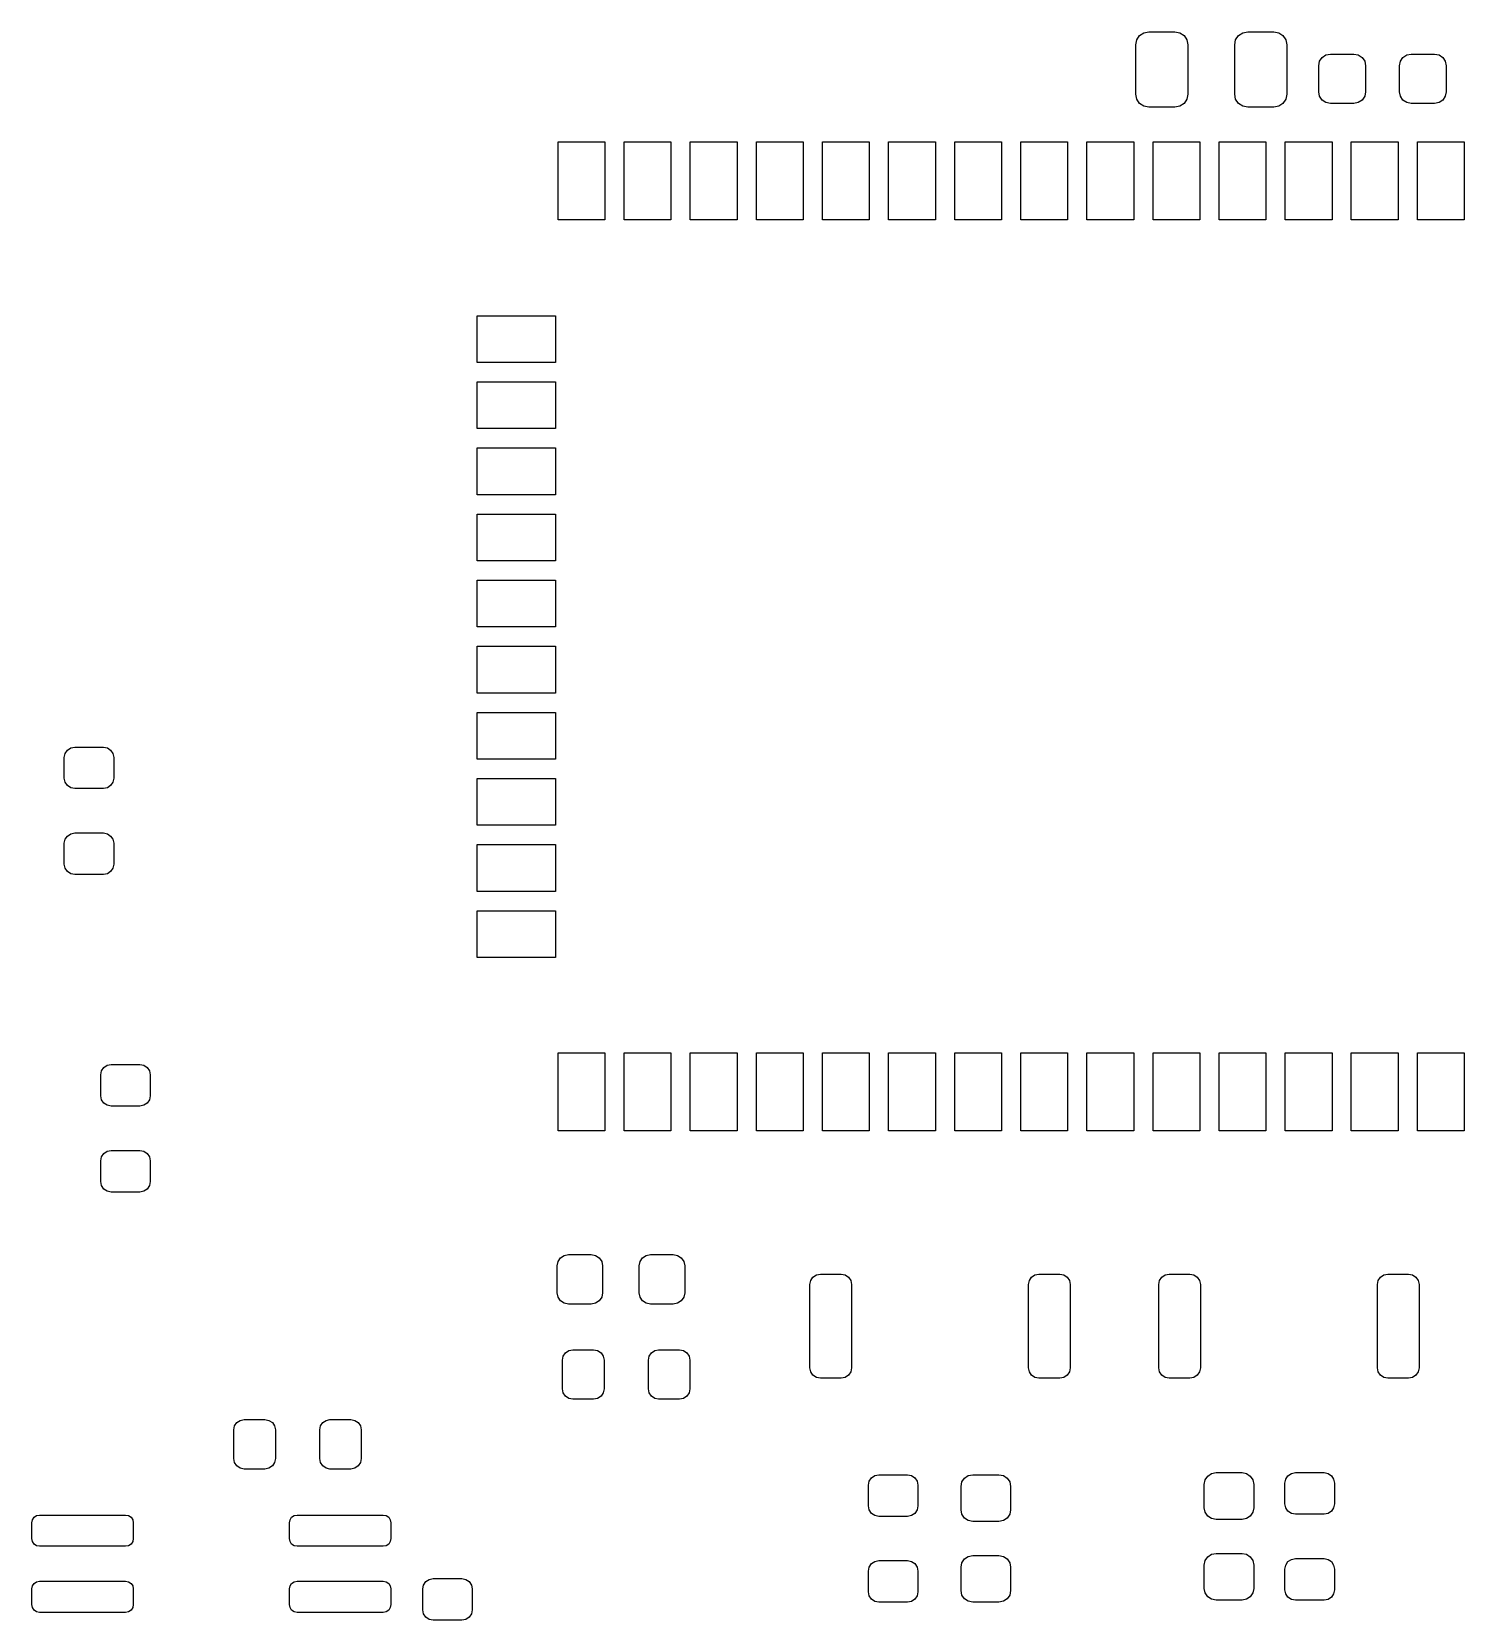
# Model space of a CAD drawing. Extents: x 0.94 to 3.23, y -3.29 to -0.84.
# Drawn here: x 2.148 to 3.231, y -2.044 to -0.843 of the extents above; entities that cross this region are included whole.
import ezdxf

# ---------------------------------------------------------------- set-up
doc = ezdxf.new("R2010")
doc.units = 0
doc.header["$MEASUREMENT"] = 0
doc.layers.add('BLACK', color=7, linetype='CONTINUOUS')

msp = doc.modelspace()

# ---------------------------------------------------------------- linework, layer by layer
at = {"layer": 'BLACK', "linetype": 'CONTINUOUS'}
for p, q in [((2.9827, -0.8529), (2.9834, -0.8491)), ((2.9827, -0.8903), (2.9827, -0.8529)), ((2.9834, -0.8491), (2.9856, -0.8459)), ((2.9856, -0.8459), (2.9888, -0.8438)), ((2.9888, -0.8438), (2.9925, -0.843)), ((2.9925, -0.843), (3.0122, -0.843)), ((3.0122, -0.843), (3.016, -0.8438)), ((3.016, -0.8438), (3.0192, -0.8459)), ((3.0192, -0.8459), (3.0213, -0.8491)), ((3.0213, -0.8491), (3.0221, -0.8529)), ((3.0221, -0.8529), (3.0221, -0.8903)), ((3.0575, -0.8529), (3.0582, -0.8491)), ((3.0575, -0.8903), (3.0575, -0.8529)), ((3.0582, -0.8491), (3.0604, -0.8459)), ((3.0604, -0.8459), (3.0636, -0.8438)), ((3.0636, -0.8438), (3.0673, -0.843)), ((3.0673, -0.843), (3.087, -0.843)), ((3.087, -0.843), (3.0908, -0.8438)), ((3.0908, -0.8438), (3.094, -0.8459)), ((3.094, -0.8459), (3.0961, -0.8491)), ((3.0961, -0.8491), (3.0969, -0.8529)), ((3.0969, -0.8529), (3.0969, -0.8903)), ((3.1217, -0.8654), (3.1237, -0.8625)), ((3.1237, -0.8625), (3.1265, -0.8606)), ((3.1265, -0.8606), (3.1299, -0.8599)), ((3.1299, -0.8599), (3.1476, -0.8599)), ((3.1476, -0.8599), (3.151, -0.8606)), ((3.151, -0.8606), (3.1539, -0.8625)), ((3.1539, -0.8625), (3.1558, -0.8654)), ((3.1828, -0.8654), (3.1847, -0.8625)), ((3.1847, -0.8625), (3.1876, -0.8606)), ((3.1876, -0.8606), (3.1909, -0.8599)), ((3.1909, -0.8599), (3.2087, -0.8599)), ((3.2087, -0.8599), (3.2121, -0.8606)), ((3.2121, -0.8606), (3.2149, -0.8625)), ((3.2149, -0.8625), (3.2168, -0.8654)), ((3.1211, -0.8687), (3.1217, -0.8654)), ((3.1211, -0.8884), (3.1211, -0.8687)), ((3.1558, -0.8654), (3.1565, -0.8687)), ((3.1565, -0.8687), (3.1565, -0.8884)), ((3.1821, -0.8687), (3.1828, -0.8654)), ((3.1821, -0.8884), (3.1821, -0.8687)), ((3.2168, -0.8654), (3.2175, -0.8687)), ((3.2175, -0.8687), (3.2175, -0.8884)), ((3.1217, -0.8918), (3.1211, -0.8884)), ((3.1565, -0.8884), (3.1558, -0.8918)), ((3.1828, -0.8918), (3.1821, -0.8884)), ((3.2175, -0.8884), (3.2168, -0.8918)), ((2.9834, -0.8941), (2.9827, -0.8903)), ((2.9856, -0.8973), (2.9834, -0.8941)), ((2.9888, -0.8994), (2.9856, -0.8973)), ((2.9925, -0.9001), (2.9888, -0.8994)), ((3.0122, -0.9001), (2.9925, -0.9001)), ((3.016, -0.8994), (3.0122, -0.9001)), ((3.0192, -0.8973), (3.016, -0.8994)), ((3.0213, -0.8941), (3.0192, -0.8973)), ((3.0221, -0.8903), (3.0213, -0.8941)), ((3.0582, -0.8941), (3.0575, -0.8903)), ((3.0604, -0.8973), (3.0582, -0.8941)), ((3.0636, -0.8994), (3.0604, -0.8973)), ((3.0673, -0.9001), (3.0636, -0.8994)), ((3.087, -0.9001), (3.0673, -0.9001)), ((3.0908, -0.8994), (3.087, -0.9001)), ((3.094, -0.8973), (3.0908, -0.8994)), ((3.0961, -0.8941), (3.094, -0.8973)), ((3.0969, -0.8903), (3.0961, -0.8941)), ((3.1237, -0.8947), (3.1217, -0.8918)), ((3.1265, -0.8966), (3.1237, -0.8947)), ((3.1299, -0.8973), (3.1265, -0.8966)), ((3.1476, -0.8973), (3.1299, -0.8973)), ((3.151, -0.8966), (3.1476, -0.8973)), ((3.1539, -0.8947), (3.151, -0.8966)), ((3.1558, -0.8918), (3.1539, -0.8947)), ((3.1847, -0.8947), (3.1828, -0.8918)), ((3.1876, -0.8966), (3.1847, -0.8947)), ((3.1909, -0.8973), (3.1876, -0.8966)), ((3.2087, -0.8973), (3.1909, -0.8973)), ((3.2121, -0.8966), (3.2087, -0.8973)), ((3.2149, -0.8947), (3.2121, -0.8966)), ((3.2168, -0.8918), (3.2149, -0.8947)), ((2.5457, -0.9854), (2.5457, -0.9263)), ((2.5457, -0.9263), (2.5811, -0.9263)), ((2.5811, -0.9263), (2.5811, -0.9854)), ((2.5957, -0.9854), (2.5957, -0.9263)), ((2.5957, -0.9263), (2.6311, -0.9263)), ((2.6311, -0.9263), (2.6311, -0.9854)), ((2.6457, -0.9854), (2.6457, -0.9263)), ((2.6457, -0.9263), (2.6811, -0.9263)), ((2.6811, -0.9263), (2.6811, -0.9854)), ((2.6957, -0.9854), (2.6957, -0.9263)), ((2.6957, -0.9263), (2.7311, -0.9263)), ((2.7311, -0.9263), (2.7311, -0.9854)), ((2.7457, -0.9854), (2.7457, -0.9263)), ((2.7457, -0.9263), (2.7811, -0.9263)), ((2.7811, -0.9263), (2.7811, -0.9854)), ((2.7957, -0.9854), (2.7957, -0.9263)), ((2.7957, -0.9263), (2.8311, -0.9263)), ((2.8311, -0.9263), (2.8311, -0.9854)), ((2.8457, -0.9854), (2.8457, -0.9263)), ((2.8457, -0.9263), (2.8811, -0.9263)), ((2.8811, -0.9263), (2.8811, -0.9854)), ((2.8957, -0.9854), (2.8957, -0.9263)), ((2.8957, -0.9263), (2.9311, -0.9263)), ((2.9311, -0.9263), (2.9311, -0.9854)), ((2.9457, -0.9854), (2.9457, -0.9263)), ((2.9457, -0.9263), (2.9811, -0.9263)), ((2.9811, -0.9263), (2.9811, -0.9854)), ((2.9957, -0.9854), (2.9957, -0.9263)), ((2.9957, -0.9263), (3.0311, -0.9263)), ((3.0311, -0.9263), (3.0311, -0.9854)), ((3.0457, -0.9854), (3.0457, -0.9263)), ((3.0457, -0.9263), (3.0811, -0.9263)), ((3.0811, -0.9263), (3.0811, -0.9854)), ((3.0957, -0.9854), (3.0957, -0.9263)), ((3.0957, -0.9263), (3.1311, -0.9263)), ((3.1311, -0.9263), (3.1311, -0.9854)), ((3.1457, -0.9854), (3.1457, -0.9263)), ((3.1457, -0.9263), (3.1811, -0.9263)), ((3.1811, -0.9263), (3.1811, -0.9854)), ((3.1957, -0.9854), (3.1957, -0.9263)), ((3.1957, -0.9263), (3.2311, -0.9263)), ((3.2311, -0.9263), (3.2311, -0.9854)), ((2.5811, -0.9854), (2.5457, -0.9854)), ((2.6311, -0.9854), (2.5957, -0.9854)), ((2.6811, -0.9854), (2.6457, -0.9854)), ((2.7311, -0.9854), (2.6957, -0.9854)), ((2.7811, -0.9854), (2.7457, -0.9854)), ((2.8311, -0.9854), (2.7957, -0.9854)), ((2.8811, -0.9854), (2.8457, -0.9854)), ((2.9311, -0.9854), (2.8957, -0.9854)), ((2.9811, -0.9854), (2.9457, -0.9854)), ((3.0311, -0.9854), (2.9957, -0.9854)), ((3.0811, -0.9854), (3.0457, -0.9854)), ((3.1311, -0.9854), (3.0957, -0.9854)), ((3.1811, -0.9854), (3.1457, -0.9854)), ((3.2311, -0.9854), (3.1957, -0.9854)), ((2.4846, -1.0932), (2.4846, -1.0578)), ((2.4846, -1.0578), (2.5437, -1.0578)), ((2.5437, -1.0578), (2.5437, -1.0932)), ((2.5437, -1.0932), (2.4846, -1.0932)), ((2.4846, -1.1432), (2.4846, -1.1078)), ((2.4846, -1.1078), (2.5437, -1.1078)), ((2.5437, -1.1078), (2.5437, -1.1432)), ((2.5437, -1.1432), (2.4846, -1.1432)), ((2.4846, -1.1932), (2.4846, -1.1578)), ((2.4846, -1.1578), (2.5437, -1.1578)), ((2.5437, -1.1578), (2.5437, -1.1932)), ((2.5437, -1.1932), (2.4846, -1.1932)), ((2.4846, -1.2432), (2.4846, -1.2078)), ((2.4846, -1.2078), (2.5437, -1.2078)), ((2.5437, -1.2078), (2.5437, -1.2432)), ((2.5437, -1.2432), (2.4846, -1.2432)), ((2.4846, -1.2932), (2.4846, -1.2578)), ((2.4846, -1.2578), (2.5437, -1.2578)), ((2.5437, -1.2578), (2.5437, -1.2932)), ((2.5437, -1.2932), (2.4846, -1.2932)), ((2.4846, -1.3432), (2.4846, -1.3078)), ((2.4846, -1.3078), (2.5437, -1.3078)), ((2.5437, -1.3078), (2.5437, -1.3432)), ((2.5437, -1.3432), (2.4846, -1.3432)), ((2.4846, -1.3932), (2.4846, -1.3578)), ((2.4846, -1.3578), (2.5437, -1.3578)), ((2.5437, -1.3578), (2.5437, -1.3932)), ((2.1722, -1.3919), (2.1728, -1.3889)), ((2.1722, -1.4076), (2.1722, -1.3919)), ((2.1728, -1.3889), (2.1746, -1.3863)), ((2.1746, -1.3863), (2.1771, -1.3846)), ((2.1771, -1.3846), (2.1801, -1.384)), ((2.1801, -1.384), (2.2018, -1.384)), ((2.2018, -1.384), (2.2048, -1.3846)), ((2.2048, -1.3846), (2.2073, -1.3863)), ((2.2073, -1.3863), (2.209, -1.3889)), ((2.209, -1.3889), (2.2096, -1.3919)), ((2.2096, -1.3919), (2.2096, -1.4076)), ((2.5437, -1.3932), (2.4846, -1.3932)), ((2.1728, -1.4106), (2.1722, -1.4076)), ((2.1746, -1.4132), (2.1728, -1.4106)), ((2.1771, -1.4149), (2.1746, -1.4132)), ((2.1801, -1.4155), (2.1771, -1.4149)), ((2.2018, -1.4155), (2.1801, -1.4155)), ((2.2048, -1.4149), (2.2018, -1.4155)), ((2.2073, -1.4132), (2.2048, -1.4149)), ((2.209, -1.4106), (2.2073, -1.4132)), ((2.2096, -1.4076), (2.209, -1.4106)), ((2.4846, -1.4432), (2.4846, -1.4078)), ((2.4846, -1.4078), (2.5437, -1.4078)), ((2.5437, -1.4078), (2.5437, -1.4432)), ((2.1728, -1.4538), (2.1746, -1.4513)), ((2.1746, -1.4513), (2.1771, -1.4496)), ((2.1771, -1.4496), (2.1801, -1.449)), ((2.1801, -1.449), (2.2018, -1.449)), ((2.2018, -1.449), (2.2048, -1.4496)), ((2.2048, -1.4496), (2.2073, -1.4513)), ((2.2073, -1.4513), (2.209, -1.4538)), ((2.5437, -1.4432), (2.4846, -1.4432)), ((2.1722, -1.4568), (2.1728, -1.4538)), ((2.1722, -1.4726), (2.1722, -1.4568)), ((2.209, -1.4538), (2.2096, -1.4568)), ((2.2096, -1.4568), (2.2096, -1.4726)), ((2.4846, -1.4932), (2.4846, -1.4578)), ((2.4846, -1.4578), (2.5437, -1.4578)), ((2.5437, -1.4578), (2.5437, -1.4932)), ((2.1728, -1.4756), (2.1722, -1.4726)), ((2.1746, -1.4781), (2.1728, -1.4756)), ((2.209, -1.4756), (2.2073, -1.4781)), ((2.2096, -1.4726), (2.209, -1.4756)), ((2.1771, -1.4798), (2.1746, -1.4781)), ((2.1801, -1.4804), (2.1771, -1.4798)), ((2.2018, -1.4804), (2.1801, -1.4804)), ((2.2048, -1.4798), (2.2018, -1.4804)), ((2.2073, -1.4781), (2.2048, -1.4798)), ((2.5437, -1.4932), (2.4846, -1.4932)), ((2.4846, -1.5432), (2.4846, -1.5078)), ((2.4846, -1.5078), (2.5437, -1.5078)), ((2.5437, -1.5078), (2.5437, -1.5432)), ((2.5437, -1.5432), (2.4846, -1.5432)), ((2.5457, -1.6743), (2.5457, -1.6153)), ((2.5457, -1.6153), (2.5811, -1.6153)), ((2.5811, -1.6153), (2.5811, -1.6743)), ((2.5957, -1.6743), (2.5957, -1.6153)), ((2.5957, -1.6153), (2.6311, -1.6153)), ((2.6311, -1.6153), (2.6311, -1.6743)), ((2.6457, -1.6743), (2.6457, -1.6153)), ((2.6457, -1.6153), (2.6811, -1.6153)), ((2.6811, -1.6153), (2.6811, -1.6743)), ((2.6957, -1.6743), (2.6957, -1.6153)), ((2.6957, -1.6153), (2.7311, -1.6153)), ((2.7311, -1.6153), (2.7311, -1.6743)), ((2.7457, -1.6743), (2.7457, -1.6153)), ((2.7457, -1.6153), (2.7811, -1.6153)), ((2.7811, -1.6153), (2.7811, -1.6743)), ((2.7957, -1.6743), (2.7957, -1.6153)), ((2.7957, -1.6153), (2.8311, -1.6153)), ((2.8311, -1.6153), (2.8311, -1.6743)), ((2.8457, -1.6743), (2.8457, -1.6153)), ((2.8457, -1.6153), (2.8811, -1.6153)), ((2.8811, -1.6153), (2.8811, -1.6743)), ((2.8957, -1.6743), (2.8957, -1.6153)), ((2.8957, -1.6153), (2.9311, -1.6153)), ((2.9311, -1.6153), (2.9311, -1.6743)), ((2.9457, -1.6743), (2.9457, -1.6153)), ((2.9457, -1.6153), (2.9811, -1.6153)), ((2.9811, -1.6153), (2.9811, -1.6743)), ((2.9957, -1.6743), (2.9957, -1.6153)), ((2.9957, -1.6153), (3.0311, -1.6153)), ((3.0311, -1.6153), (3.0311, -1.6743)), ((3.0457, -1.6743), (3.0457, -1.6153)), ((3.0457, -1.6153), (3.0811, -1.6153)), ((3.0811, -1.6153), (3.0811, -1.6743)), ((3.0957, -1.6743), (3.0957, -1.6153)), ((3.0957, -1.6153), (3.1311, -1.6153)), ((3.1311, -1.6153), (3.1311, -1.6743)), ((3.1457, -1.6743), (3.1457, -1.6153)), ((3.1457, -1.6153), (3.1811, -1.6153)), ((3.1811, -1.6153), (3.1811, -1.6743)), ((3.1957, -1.6743), (3.1957, -1.6153)), ((3.1957, -1.6153), (3.2311, -1.6153)), ((3.2311, -1.6153), (3.2311, -1.6743)), ((2.1998, -1.632), (2.2004, -1.629)), ((2.1998, -1.6478), (2.1998, -1.632)), ((2.2004, -1.629), (2.2021, -1.6265)), ((2.2021, -1.6265), (2.2047, -1.6247)), ((2.2047, -1.6247), (2.2077, -1.6241)), ((2.2077, -1.6241), (2.2293, -1.6241)), ((2.2293, -1.6241), (2.2323, -1.6247)), ((2.2323, -1.6247), (2.2349, -1.6265)), ((2.2349, -1.6265), (2.2366, -1.629)), ((2.2366, -1.629), (2.2372, -1.632)), ((2.2372, -1.632), (2.2372, -1.6478)), ((2.2004, -1.6508), (2.1998, -1.6478)), ((2.2021, -1.6533), (2.2004, -1.6508)), ((2.2047, -1.655), (2.2021, -1.6533)), ((2.2077, -1.6556), (2.2047, -1.655)), ((2.2293, -1.6556), (2.2077, -1.6556)), ((2.2323, -1.655), (2.2293, -1.6556)), ((2.2349, -1.6533), (2.2323, -1.655)), ((2.2366, -1.6508), (2.2349, -1.6533)), ((2.2372, -1.6478), (2.2366, -1.6508)), ((2.5811, -1.6743), (2.5457, -1.6743)), ((2.6311, -1.6743), (2.5957, -1.6743)), ((2.6811, -1.6743), (2.6457, -1.6743)), ((2.7311, -1.6743), (2.6957, -1.6743)), ((2.7811, -1.6743), (2.7457, -1.6743)), ((2.8311, -1.6743), (2.7957, -1.6743)), ((2.8811, -1.6743), (2.8457, -1.6743)), ((2.9311, -1.6743), (2.8957, -1.6743)), ((2.9811, -1.6743), (2.9457, -1.6743)), ((3.0311, -1.6743), (2.9957, -1.6743)), ((3.0811, -1.6743), (3.0457, -1.6743)), ((3.1311, -1.6743), (3.0957, -1.6743)), ((3.1811, -1.6743), (3.1457, -1.6743)), ((3.2311, -1.6743), (3.1957, -1.6743)), ((2.2004, -1.694), (2.2021, -1.6914)), ((2.2021, -1.6914), (2.2047, -1.6897)), ((2.2047, -1.6897), (2.2077, -1.6891)), ((2.2077, -1.6891), (2.2293, -1.6891)), ((2.2293, -1.6891), (2.2323, -1.6897)), ((2.2323, -1.6897), (2.2349, -1.6914)), ((2.2349, -1.6914), (2.2366, -1.694)), ((2.1998, -1.697), (2.2004, -1.694)), ((2.1998, -1.7127), (2.1998, -1.697)), ((2.2366, -1.694), (2.2372, -1.697)), ((2.2372, -1.697), (2.2372, -1.7127)), ((2.2004, -1.7157), (2.1998, -1.7127)), ((2.2021, -1.7183), (2.2004, -1.7157)), ((2.2366, -1.7157), (2.2349, -1.7183)), ((2.2372, -1.7127), (2.2366, -1.7157)), ((2.2047, -1.72), (2.2021, -1.7183)), ((2.2077, -1.7206), (2.2047, -1.72)), ((2.2293, -1.7206), (2.2077, -1.7206)), ((2.2323, -1.72), (2.2293, -1.7206)), ((2.2349, -1.7183), (2.2323, -1.72)), ((2.545, -1.7765), (2.5457, -1.7732)), ((2.545, -1.7967), (2.545, -1.7765)), ((2.5457, -1.7732), (2.5475, -1.7704)), ((2.5475, -1.7704), (2.5503, -1.7685)), ((2.5503, -1.7685), (2.5536, -1.7679)), ((2.5536, -1.7679), (2.5708, -1.7679)), ((2.5708, -1.7679), (2.5741, -1.7685)), ((2.5741, -1.7685), (2.5769, -1.7704)), ((2.5769, -1.7704), (2.5788, -1.7732)), ((2.5788, -1.7732), (2.5794, -1.7765)), ((2.5794, -1.7765), (2.5794, -1.7967)), ((2.607, -1.7765), (2.6077, -1.7732)), ((2.607, -1.7967), (2.607, -1.7765)), ((2.6077, -1.7732), (2.6095, -1.7704)), ((2.6095, -1.7704), (2.6123, -1.7685)), ((2.6123, -1.7685), (2.6156, -1.7679)), ((2.6156, -1.7679), (2.6328, -1.7679)), ((2.6328, -1.7679), (2.6361, -1.7685)), ((2.6361, -1.7685), (2.6389, -1.7704)), ((2.6389, -1.7704), (2.6408, -1.7732)), ((2.6408, -1.7732), (2.6415, -1.7765)), ((2.6415, -1.7765), (2.6415, -1.7967)), ((2.7362, -1.7905), (2.7368, -1.7875)), ((2.7368, -1.7875), (2.7385, -1.7849)), ((2.7385, -1.7849), (2.7411, -1.7832)), ((2.7411, -1.7832), (2.7441, -1.7826)), ((2.7441, -1.7826), (2.7598, -1.7826)), ((2.7598, -1.7826), (2.7629, -1.7832)), ((2.7629, -1.7832), (2.7654, -1.7849)), ((2.7654, -1.7849), (2.7671, -1.7875)), ((2.7671, -1.7875), (2.7677, -1.7905)), ((2.9016, -1.7905), (2.9022, -1.7875)), ((2.9022, -1.7875), (2.9039, -1.7849)), ((2.9039, -1.7849), (2.9064, -1.7832)), ((2.9064, -1.7832), (2.9094, -1.7826)), ((2.9094, -1.7826), (2.9252, -1.7826)), ((2.9252, -1.7826), (2.9282, -1.7832)), ((2.9282, -1.7832), (2.9308, -1.7849)), ((2.9308, -1.7849), (2.9325, -1.7875)), ((2.9325, -1.7875), (2.9331, -1.7905)), ((3, -1.7905), (3.0006, -1.7875)), ((3.0006, -1.7875), (3.0023, -1.7849)), ((3.0023, -1.7849), (3.0049, -1.7832)), ((3.0049, -1.7832), (3.0079, -1.7826)), ((3.0079, -1.7826), (3.0236, -1.7826)), ((3.0236, -1.7826), (3.0266, -1.7832)), ((3.0266, -1.7832), (3.0292, -1.7849)), ((3.0292, -1.7849), (3.0309, -1.7875)), ((3.0309, -1.7875), (3.0315, -1.7905)), ((3.1654, -1.7905), (3.166, -1.7875)), ((3.166, -1.7875), (3.1677, -1.7849)), ((3.1677, -1.7849), (3.1702, -1.7832)), ((3.1702, -1.7832), (3.1732, -1.7826)), ((3.1732, -1.7826), (3.189, -1.7826)), ((3.189, -1.7826), (3.192, -1.7832)), ((3.192, -1.7832), (3.1945, -1.7849)), ((3.1945, -1.7849), (3.1963, -1.7875)), ((3.1963, -1.7875), (3.1969, -1.7905)), ((2.5457, -1.8), (2.545, -1.7967)), ((2.5475, -1.8028), (2.5457, -1.8)), ((2.5788, -1.8), (2.5769, -1.8028)), ((2.5794, -1.7967), (2.5788, -1.8)), ((2.6077, -1.8), (2.607, -1.7967)), ((2.6095, -1.8028), (2.6077, -1.8)), ((2.6408, -1.8), (2.6389, -1.8028)), ((2.6415, -1.7967), (2.6408, -1.8)), ((2.7362, -1.8535), (2.7362, -1.7905)), ((2.7677, -1.7905), (2.7677, -1.8535)), ((2.9016, -1.8535), (2.9016, -1.7905)), ((2.9331, -1.7905), (2.9331, -1.8535)), ((3, -1.8535), (3, -1.7905)), ((3.0315, -1.7905), (3.0315, -1.8535)), ((3.1654, -1.8535), (3.1654, -1.7905)), ((3.1969, -1.7905), (3.1969, -1.8535)), ((2.5503, -1.8046), (2.5475, -1.8028)), ((2.5536, -1.8053), (2.5503, -1.8046)), ((2.5708, -1.8053), (2.5536, -1.8053)), ((2.5741, -1.8046), (2.5708, -1.8053)), ((2.5769, -1.8028), (2.5741, -1.8046)), ((2.6123, -1.8046), (2.6095, -1.8028)), ((2.6156, -1.8053), (2.6123, -1.8046)), ((2.6328, -1.8053), (2.6156, -1.8053)), ((2.6361, -1.8046), (2.6328, -1.8053)), ((2.6389, -1.8028), (2.6361, -1.8046)), ((2.549, -1.8478), (2.5496, -1.8448)), ((2.549, -1.8694), (2.549, -1.8478)), ((2.5496, -1.8448), (2.5513, -1.8422)), ((2.5513, -1.8422), (2.5539, -1.8405)), ((2.5539, -1.8405), (2.5569, -1.8399)), ((2.5569, -1.8399), (2.5726, -1.8399)), ((2.5726, -1.8399), (2.5756, -1.8405)), ((2.5756, -1.8405), (2.5782, -1.8422)), ((2.5782, -1.8422), (2.5799, -1.8448)), ((2.5799, -1.8448), (2.5805, -1.8478)), ((2.5805, -1.8478), (2.5805, -1.8694)), ((2.614, -1.8478), (2.6146, -1.8448)), ((2.614, -1.8694), (2.614, -1.8478)), ((2.6146, -1.8448), (2.6163, -1.8422)), ((2.6163, -1.8422), (2.6188, -1.8405)), ((2.6188, -1.8405), (2.6218, -1.8399)), ((2.6218, -1.8399), (2.6376, -1.8399)), ((2.6376, -1.8399), (2.6406, -1.8405)), ((2.6406, -1.8405), (2.6432, -1.8422)), ((2.6432, -1.8422), (2.6449, -1.8448)), ((2.6449, -1.8448), (2.6455, -1.8478)), ((2.6455, -1.8478), (2.6455, -1.8694)), ((2.7368, -1.8565), (2.7362, -1.8535)), ((2.7385, -1.859), (2.7368, -1.8565)), ((2.7411, -1.8608), (2.7385, -1.859)), ((2.7441, -1.8614), (2.7411, -1.8608)), ((2.7598, -1.8614), (2.7441, -1.8614)), ((2.7629, -1.8608), (2.7598, -1.8614)), ((2.7654, -1.859), (2.7629, -1.8608)), ((2.7671, -1.8565), (2.7654, -1.859)), ((2.7677, -1.8535), (2.7671, -1.8565)), ((2.9022, -1.8565), (2.9016, -1.8535)), ((2.9039, -1.859), (2.9022, -1.8565)), ((2.9064, -1.8608), (2.9039, -1.859)), ((2.9094, -1.8614), (2.9064, -1.8608)), ((2.9252, -1.8614), (2.9094, -1.8614)), ((2.9282, -1.8608), (2.9252, -1.8614)), ((2.9308, -1.859), (2.9282, -1.8608)), ((2.9325, -1.8565), (2.9308, -1.859)), ((2.9331, -1.8535), (2.9325, -1.8565)), ((3.0006, -1.8565), (3, -1.8535)), ((3.0023, -1.859), (3.0006, -1.8565)), ((3.0049, -1.8608), (3.0023, -1.859)), ((3.0079, -1.8614), (3.0049, -1.8608)), ((3.0236, -1.8614), (3.0079, -1.8614)), ((3.0266, -1.8608), (3.0236, -1.8614)), ((3.0292, -1.859), (3.0266, -1.8608)), ((3.0309, -1.8565), (3.0292, -1.859)), ((3.0315, -1.8535), (3.0309, -1.8565)), ((3.166, -1.8565), (3.1654, -1.8535)), ((3.1677, -1.859), (3.166, -1.8565)), ((3.1702, -1.8608), (3.1677, -1.859)), ((3.1732, -1.8614), (3.1702, -1.8608)), ((3.189, -1.8614), (3.1732, -1.8614)), ((3.192, -1.8608), (3.189, -1.8614)), ((3.1945, -1.859), (3.192, -1.8608)), ((3.1963, -1.8565), (3.1945, -1.859)), ((3.1969, -1.8535), (3.1963, -1.8565)), ((2.5496, -1.8724), (2.549, -1.8694)), ((2.5513, -1.875), (2.5496, -1.8724)), ((2.5799, -1.8724), (2.5782, -1.875)), ((2.5805, -1.8694), (2.5799, -1.8724)), ((2.6146, -1.8724), (2.614, -1.8694)), ((2.6163, -1.875), (2.6146, -1.8724)), ((2.6449, -1.8724), (2.6432, -1.875)), ((2.6455, -1.8694), (2.6449, -1.8724)), ((2.5539, -1.8767), (2.5513, -1.875)), ((2.5569, -1.8773), (2.5539, -1.8767)), ((2.5726, -1.8773), (2.5569, -1.8773)), ((2.5756, -1.8767), (2.5726, -1.8773)), ((2.5782, -1.875), (2.5756, -1.8767)), ((2.6188, -1.8767), (2.6163, -1.875)), ((2.6218, -1.8773), (2.6188, -1.8767)), ((2.6376, -1.8773), (2.6218, -1.8773)), ((2.6406, -1.8767), (2.6376, -1.8773)), ((2.6432, -1.875), (2.6406, -1.8767)), ((2.3004, -1.9005), (2.301, -1.8975)), ((2.301, -1.8975), (2.3027, -1.895)), ((2.3027, -1.895), (2.3053, -1.8933)), ((2.3053, -1.8933), (2.3083, -1.8927)), ((2.3083, -1.8927), (2.324, -1.8927)), ((2.324, -1.8927), (2.327, -1.8933)), ((2.327, -1.8933), (2.3296, -1.895)), ((2.3296, -1.895), (2.3313, -1.8975)), ((2.3313, -1.8975), (2.3319, -1.9005)), ((2.3654, -1.9005), (2.366, -1.8975)), ((2.366, -1.8975), (2.3677, -1.895)), ((2.3677, -1.895), (2.3702, -1.8933)), ((2.3702, -1.8933), (2.3732, -1.8927)), ((2.3732, -1.8927), (2.389, -1.8927)), ((2.389, -1.8927), (2.392, -1.8933)), ((2.392, -1.8933), (2.3945, -1.895)), ((2.3945, -1.895), (2.3963, -1.8975)), ((2.3963, -1.8975), (2.3969, -1.9005)), ((2.3004, -1.9222), (2.3004, -1.9005)), ((2.3319, -1.9005), (2.3319, -1.9222)), ((2.3654, -1.9222), (2.3654, -1.9005)), ((2.3969, -1.9005), (2.3969, -1.9222)), ((2.301, -1.9252), (2.3004, -1.9222)), ((2.3319, -1.9222), (2.3313, -1.9252)), ((2.366, -1.9252), (2.3654, -1.9222)), ((2.3969, -1.9222), (2.3963, -1.9252)), ((2.3027, -1.9277), (2.301, -1.9252)), ((2.3053, -1.9295), (2.3027, -1.9277)), ((2.3083, -1.9301), (2.3053, -1.9295)), ((2.324, -1.9301), (2.3083, -1.9301)), ((2.327, -1.9295), (2.324, -1.9301)), ((2.3296, -1.9277), (2.327, -1.9295)), ((2.3313, -1.9252), (2.3296, -1.9277)), ((2.3677, -1.9277), (2.366, -1.9252)), ((2.3702, -1.9295), (2.3677, -1.9277)), ((2.3732, -1.9301), (2.3702, -1.9295)), ((2.389, -1.9301), (2.3732, -1.9301)), ((2.392, -1.9295), (2.389, -1.9301)), ((2.3945, -1.9277), (2.392, -1.9295)), ((2.3963, -1.9252), (2.3945, -1.9277)), ((3.0371, -1.9354), (3.04, -1.9335)), ((3.04, -1.9335), (3.0434, -1.9328)), ((3.0434, -1.9328), (3.0631, -1.9328)), ((3.0631, -1.9328), (3.0665, -1.9335)), ((3.0665, -1.9335), (3.0693, -1.9354)), ((3.0978, -1.9351), (3.1004, -1.9334)), ((3.1004, -1.9334), (3.1034, -1.9328)), ((3.1034, -1.9328), (3.1251, -1.9328)), ((3.1251, -1.9328), (3.1281, -1.9334)), ((3.1281, -1.9334), (3.1306, -1.9351)), ((2.7805, -1.9422), (2.7811, -1.9392)), ((2.7805, -1.958), (2.7805, -1.9422)), ((2.7811, -1.9392), (2.7828, -1.9367)), ((2.7828, -1.9367), (2.7854, -1.935)), ((2.7854, -1.935), (2.7884, -1.9344)), ((2.7884, -1.9344), (2.8101, -1.9344)), ((2.8101, -1.9344), (2.8131, -1.935)), ((2.8131, -1.935), (2.8156, -1.9367)), ((2.8156, -1.9367), (2.8173, -1.9392)), ((2.8173, -1.9392), (2.8179, -1.9422)), ((2.8179, -1.9422), (2.8179, -1.958)), ((2.8505, -1.9432), (2.8512, -1.9398)), ((2.8505, -1.9609), (2.8505, -1.9432)), ((2.8512, -1.9398), (2.8531, -1.937)), ((2.8531, -1.937), (2.856, -1.935)), ((2.856, -1.935), (2.8594, -1.9344)), ((2.8594, -1.9344), (2.8791, -1.9344)), ((2.8791, -1.9344), (2.8825, -1.935)), ((2.8825, -1.935), (2.8853, -1.937)), ((2.8853, -1.937), (2.8873, -1.9398)), ((2.8873, -1.9398), (2.8879, -1.9432)), ((2.8879, -1.9432), (2.8879, -1.9609)), ((3.0345, -1.9417), (3.0352, -1.9383)), ((3.0345, -1.9594), (3.0345, -1.9417)), ((3.0352, -1.9383), (3.0371, -1.9354)), ((3.0693, -1.9354), (3.0713, -1.9383)), ((3.0713, -1.9383), (3.0719, -1.9417)), ((3.0719, -1.9417), (3.0719, -1.9594)), ((3.0955, -1.9407), (3.0961, -1.9377)), ((3.0955, -1.9565), (3.0955, -1.9407)), ((3.0961, -1.9377), (3.0978, -1.9351)), ((3.1306, -1.9351), (3.1323, -1.9377)), ((3.1323, -1.9377), (3.1329, -1.9407)), ((3.1329, -1.9407), (3.1329, -1.9565)), ((2.7811, -1.961), (2.7805, -1.958)), ((2.8179, -1.958), (2.8173, -1.961)), ((3.0961, -1.9595), (3.0955, -1.9565)), ((3.1329, -1.9565), (3.1323, -1.9595)), ((2.1476, -1.9708), (2.1481, -1.9685)), ((2.1481, -1.9685), (2.1494, -1.9666)), ((2.1494, -1.9666), (2.1513, -1.9653)), ((2.1513, -1.9653), (2.1535, -1.9649)), ((2.1535, -1.9649), (2.2185, -1.9649)), ((2.2185, -1.9649), (2.2208, -1.9653)), ((2.2208, -1.9653), (2.2227, -1.9666)), ((2.2227, -1.9666), (2.224, -1.9685)), ((2.224, -1.9685), (2.2244, -1.9708)), ((2.3425, -1.9708), (2.343, -1.9685)), ((2.343, -1.9685), (2.3442, -1.9666)), ((2.3442, -1.9666), (2.3462, -1.9653)), ((2.3462, -1.9653), (2.3484, -1.9649)), ((2.3484, -1.9649), (2.4134, -1.9649)), ((2.4134, -1.9649), (2.4156, -1.9653)), ((2.4156, -1.9653), (2.4176, -1.9666)), ((2.4176, -1.9666), (2.4188, -1.9685)), ((2.4188, -1.9685), (2.4193, -1.9708)), ((2.7828, -1.9636), (2.7811, -1.961)), ((2.7854, -1.9653), (2.7828, -1.9636)), ((2.7884, -1.9659), (2.7854, -1.9653)), ((2.8101, -1.9659), (2.7884, -1.9659)), ((2.8131, -1.9653), (2.8101, -1.9659)), ((2.8156, -1.9636), (2.8131, -1.9653)), ((2.8173, -1.961), (2.8156, -1.9636)), ((2.8512, -1.9643), (2.8505, -1.9609)), ((2.8531, -1.9672), (2.8512, -1.9643)), ((2.856, -1.9691), (2.8531, -1.9672)), ((2.8594, -1.9698), (2.856, -1.9691)), ((2.8791, -1.9698), (2.8594, -1.9698)), ((2.8825, -1.9691), (2.8791, -1.9698)), ((2.8853, -1.9672), (2.8825, -1.9691)), ((2.8873, -1.9643), (2.8853, -1.9672)), ((2.8879, -1.9609), (2.8873, -1.9643)), ((3.0352, -1.9628), (3.0345, -1.9594)), ((3.0371, -1.9657), (3.0352, -1.9628)), ((3.04, -1.9676), (3.0371, -1.9657)), ((3.0434, -1.9683), (3.04, -1.9676)), ((3.0631, -1.9683), (3.0434, -1.9683)), ((3.0665, -1.9676), (3.0631, -1.9683)), ((3.0693, -1.9657), (3.0665, -1.9676)), ((3.0713, -1.9628), (3.0693, -1.9657)), ((3.0719, -1.9594), (3.0713, -1.9628)), ((3.0978, -1.962), (3.0961, -1.9595)), ((3.1004, -1.9637), (3.0978, -1.962)), ((3.1034, -1.9643), (3.1004, -1.9637)), ((3.1251, -1.9643), (3.1034, -1.9643)), ((3.1281, -1.9637), (3.1251, -1.9643)), ((3.1306, -1.962), (3.1281, -1.9637)), ((3.1323, -1.9595), (3.1306, -1.962)), ((2.1476, -1.9826), (2.1476, -1.9708)), ((2.2244, -1.9708), (2.2244, -1.9826)), ((2.3425, -1.9826), (2.3425, -1.9708)), ((2.4193, -1.9708), (2.4193, -1.9826)), ((2.1481, -1.9849), (2.1476, -1.9826)), ((2.1494, -1.9868), (2.1481, -1.9849)), ((2.1513, -1.9881), (2.1494, -1.9868)), ((2.1535, -1.9885), (2.1513, -1.9881)), ((2.2185, -1.9885), (2.1535, -1.9885)), ((2.2208, -1.9881), (2.2185, -1.9885)), ((2.2227, -1.9868), (2.2208, -1.9881)), ((2.224, -1.9849), (2.2227, -1.9868)), ((2.2244, -1.9826), (2.224, -1.9849)), ((2.343, -1.9849), (2.3425, -1.9826)), ((2.3442, -1.9868), (2.343, -1.9849)), ((2.3462, -1.9881), (2.3442, -1.9868)), ((2.3484, -1.9885), (2.3462, -1.9881)), ((2.4134, -1.9885), (2.3484, -1.9885)), ((2.4156, -1.9881), (2.4134, -1.9885)), ((2.4176, -1.9868), (2.4156, -1.9881)), ((2.4188, -1.9849), (2.4176, -1.9868)), ((2.4193, -1.9826), (2.4188, -1.9849)), ((3.04, -1.9945), (3.0434, -1.9939)), ((3.0434, -1.9939), (3.0631, -1.9939)), ((3.0631, -1.9939), (3.0665, -1.9945)), ((2.7805, -2.0072), (2.7811, -2.0042)), ((2.7811, -2.0042), (2.7828, -2.0016)), ((2.7828, -2.0016), (2.7854, -1.9999)), ((2.7854, -1.9999), (2.7884, -1.9993)), ((2.7884, -1.9993), (2.8101, -1.9993)), ((2.8101, -1.9993), (2.8131, -1.9999)), ((2.8131, -1.9999), (2.8156, -2.0016)), ((2.8156, -2.0016), (2.8173, -2.0042)), ((2.8173, -2.0042), (2.8179, -2.0072)), ((2.8505, -2.0042), (2.8512, -2.0009)), ((2.8505, -2.022), (2.8505, -2.0042)), ((2.8512, -2.0009), (2.8531, -1.998)), ((2.8531, -1.998), (2.856, -1.9961)), ((2.856, -1.9961), (2.8594, -1.9954)), ((2.8594, -1.9954), (2.8791, -1.9954)), ((2.8791, -1.9954), (2.8825, -1.9961)), ((2.8825, -1.9961), (2.8853, -1.998)), ((2.8853, -1.998), (2.8873, -2.0009)), ((2.8873, -2.0009), (2.8879, -2.0042)), ((2.8879, -2.0042), (2.8879, -2.022)), ((3.0345, -2.0027), (3.0352, -1.9993)), ((3.0345, -2.0204), (3.0345, -2.0027)), ((3.0352, -1.9993), (3.0371, -1.9965)), ((3.0371, -1.9965), (3.04, -1.9945)), ((3.0665, -1.9945), (3.0693, -1.9965)), ((3.0693, -1.9965), (3.0713, -1.9993)), ((3.0713, -1.9993), (3.0719, -2.0027)), ((3.0719, -2.0027), (3.0719, -2.0204)), ((3.0955, -2.0057), (3.0961, -2.0027)), ((3.0955, -2.0214), (3.0955, -2.0057)), ((3.0961, -2.0027), (3.0978, -2.0001)), ((3.0978, -2.0001), (3.1004, -1.9984)), ((3.1004, -1.9984), (3.1034, -1.9978)), ((3.1034, -1.9978), (3.1251, -1.9978)), ((3.1251, -1.9978), (3.1281, -1.9984)), ((3.1281, -1.9984), (3.1306, -2.0001)), ((3.1306, -2.0001), (3.1323, -2.0027)), ((3.1323, -2.0027), (3.1329, -2.0057)), ((3.1329, -2.0057), (3.1329, -2.0214)), ((2.1481, -2.0185), (2.1494, -2.0166)), ((2.1494, -2.0166), (2.1513, -2.0153)), ((2.1513, -2.0153), (2.1535, -2.0149)), ((2.1535, -2.0149), (2.2185, -2.0149)), ((2.2185, -2.0149), (2.2208, -2.0153)), ((2.2208, -2.0153), (2.2227, -2.0166)), ((2.2227, -2.0166), (2.224, -2.0185)), ((2.343, -2.0185), (2.3442, -2.0166)), ((2.3442, -2.0166), (2.3462, -2.0153)), ((2.3462, -2.0153), (2.3484, -2.0149)), ((2.3484, -2.0149), (2.4134, -2.0149)), ((2.4134, -2.0149), (2.4156, -2.0153)), ((2.4156, -2.0153), (2.4176, -2.0166)), ((2.4176, -2.0166), (2.4188, -2.0185)), ((2.4434, -2.0208), (2.444, -2.0178)), ((2.444, -2.0178), (2.4457, -2.0152)), ((2.4457, -2.0152), (2.4483, -2.0135)), ((2.4483, -2.0135), (2.4513, -2.0129)), ((2.4513, -2.0129), (2.4729, -2.0129)), ((2.4729, -2.0129), (2.4759, -2.0135)), ((2.4759, -2.0135), (2.4785, -2.0152)), ((2.4785, -2.0152), (2.4802, -2.0178)), ((2.4802, -2.0178), (2.4808, -2.0208)), ((2.7805, -2.0229), (2.7805, -2.0072)), ((2.8179, -2.0072), (2.8179, -2.0229)), ((2.1476, -2.0208), (2.1481, -2.0185)), ((2.1476, -2.0326), (2.1476, -2.0208)), ((2.224, -2.0185), (2.2244, -2.0208)), ((2.2244, -2.0208), (2.2244, -2.0326)), ((2.3425, -2.0208), (2.343, -2.0185)), ((2.3425, -2.0326), (2.3425, -2.0208)), ((2.4188, -2.0185), (2.4193, -2.0208)), ((2.4193, -2.0208), (2.4193, -2.0326)), ((2.4434, -2.0366), (2.4434, -2.0208)), ((2.4808, -2.0208), (2.4808, -2.0366)), ((2.7811, -2.026), (2.7805, -2.0229)), ((2.7828, -2.0285), (2.7811, -2.026)), ((2.7854, -2.0302), (2.7828, -2.0285)), ((2.7884, -2.0308), (2.7854, -2.0302)), ((2.8131, -2.0302), (2.8101, -2.0308)), ((2.8156, -2.0285), (2.8131, -2.0302)), ((2.8173, -2.026), (2.8156, -2.0285)), ((2.8179, -2.0229), (2.8173, -2.026)), ((2.8512, -2.0254), (2.8505, -2.022)), ((2.8531, -2.0282), (2.8512, -2.0254)), ((2.856, -2.0301), (2.8531, -2.0282)), ((2.8594, -2.0308), (2.856, -2.0301)), ((2.8825, -2.0301), (2.8791, -2.0308)), ((2.8853, -2.0282), (2.8825, -2.0301)), ((2.8873, -2.0254), (2.8853, -2.0282)), ((2.8879, -2.022), (2.8873, -2.0254)), ((3.0352, -2.0238), (3.0345, -2.0204)), ((3.0371, -2.0267), (3.0352, -2.0238)), ((3.04, -2.0286), (3.0371, -2.0267)), ((3.0434, -2.0293), (3.04, -2.0286)), ((3.0631, -2.0293), (3.0434, -2.0293)), ((3.0665, -2.0286), (3.0631, -2.0293)), ((3.0693, -2.0267), (3.0665, -2.0286)), ((3.0713, -2.0238), (3.0693, -2.0267)), ((3.0719, -2.0204), (3.0713, -2.0238)), ((3.0961, -2.0244), (3.0955, -2.0214)), ((3.0978, -2.027), (3.0961, -2.0244)), ((3.1004, -2.0287), (3.0978, -2.027)), ((3.1034, -2.0293), (3.1004, -2.0287)), ((3.1251, -2.0293), (3.1034, -2.0293)), ((3.1281, -2.0287), (3.1251, -2.0293)), ((3.1306, -2.027), (3.1281, -2.0287)), ((3.1323, -2.0244), (3.1306, -2.027)), ((3.1329, -2.0214), (3.1323, -2.0244)), ((2.1481, -2.0349), (2.1476, -2.0326)), ((2.1494, -2.0368), (2.1481, -2.0349)), ((2.1513, -2.0381), (2.1494, -2.0368)), ((2.1535, -2.0385), (2.1513, -2.0381)), ((2.2185, -2.0385), (2.1535, -2.0385)), ((2.2208, -2.0381), (2.2185, -2.0385)), ((2.2227, -2.0368), (2.2208, -2.0381)), ((2.224, -2.0349), (2.2227, -2.0368)), ((2.2244, -2.0326), (2.224, -2.0349)), ((2.343, -2.0349), (2.3425, -2.0326)), ((2.3442, -2.0368), (2.343, -2.0349)), ((2.3462, -2.0381), (2.3442, -2.0368)), ((2.3484, -2.0385), (2.3462, -2.0381)), ((2.4134, -2.0385), (2.3484, -2.0385)), ((2.4156, -2.0381), (2.4134, -2.0385)), ((2.4176, -2.0368), (2.4156, -2.0381)), ((2.4188, -2.0349), (2.4176, -2.0368)), ((2.4193, -2.0326), (2.4188, -2.0349)), ((2.444, -2.0396), (2.4434, -2.0366)), ((2.4457, -2.0421), (2.444, -2.0396)), ((2.4483, -2.0438), (2.4457, -2.0421)), ((2.4785, -2.0421), (2.4759, -2.0438)), ((2.4802, -2.0396), (2.4785, -2.0421)), ((2.4808, -2.0366), (2.4802, -2.0396)), ((2.8101, -2.0308), (2.7884, -2.0308)), ((2.8791, -2.0308), (2.8594, -2.0308)), ((2.4513, -2.0444), (2.4483, -2.0438)), ((2.4729, -2.0444), (2.4513, -2.0444)), ((2.4759, -2.0438), (2.4729, -2.0444))]:
    msp.add_line(p, q, dxfattribs=at)

doc.saveas('drawing.dxf')
